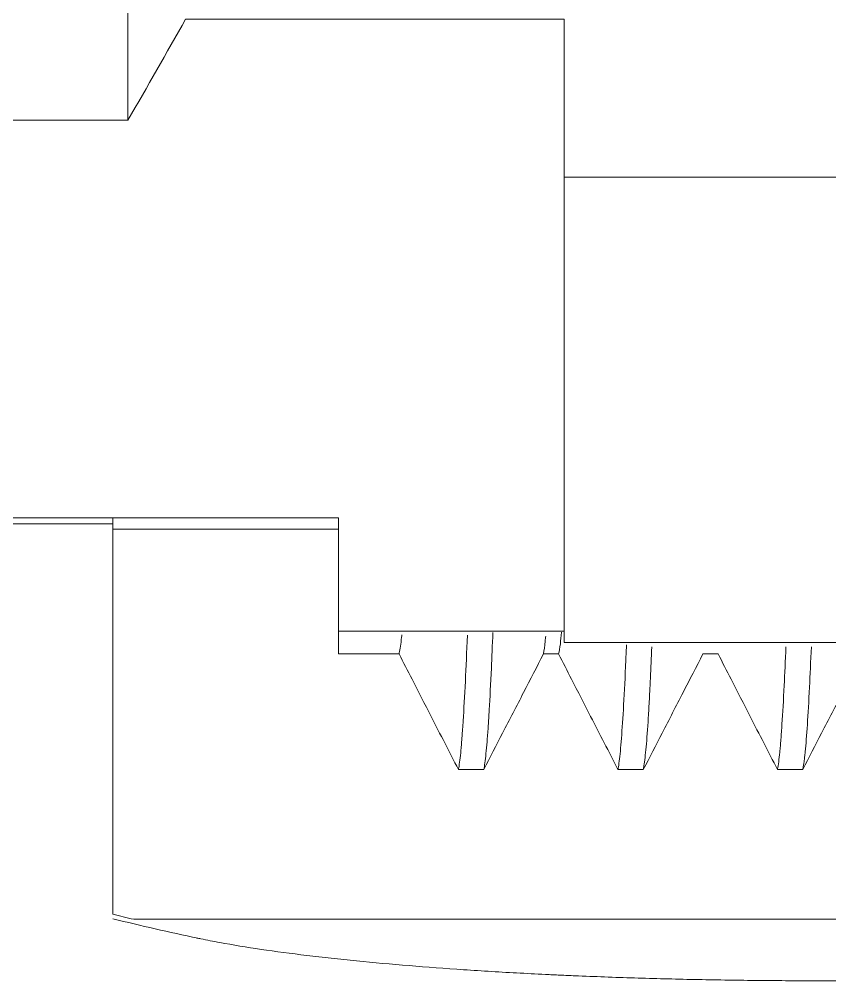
# Model space of a CAD drawing. Extents: x 10170 to 11010, y -16669 to -16075.
# Drawn here: x 10310.26 to 10317.45, y -16501.47 to -16492.95 of the extents above; entities that cross this region are included whole.
import ezdxf

# ---------------------------------------------------------------- set-up
doc = ezdxf.new("R2010")
doc.units = 0
doc.header["$MEASUREMENT"] = 0
doc.linetypes.add('HIDDEN2', pattern=[4.7625, 3.175, -1.5875])
doc.layers.add('1', color=4, linetype='HIDDEN2', lineweight=13)

msp = doc.modelspace()

# ---------------------------------------------------------------- linework, layer by layer
at = {"layer": '1', "color": 7, "linetype": 'Continuous', "lineweight": 18}
for p, q in [((10311.22447, -16493.8452), (10311.22447, -16479.00124)), ((10311.7355, -16492.94961), (10315.0905, -16492.94961)), ((10315.0905, -16492.94961), (10315.0905, -16498.37468)), ((10303.5905, -16493.8453), (10311.22447, -16493.8453)), ((10315.0905, -16498.47509), (10315.0905, -16494.35022)), ((10315.0905, -16494.35022), (10317.5905, -16494.35022)), ((10313.0905, -16497.37025), (10310.0905, -16497.37025)), ((10311.0905, -16497.37023), (10311.0905, -16497.47073)), ((10313.0905, -16498.37468), (10313.0905, -16497.37025)), ((10310.0905, -16497.42325), (10311.09053, -16497.42325)), ((10311.0905, -16500.88308), (10311.0905, -16497.47073)), ((10311.0905, -16497.47073), (10313.0905, -16497.47073)), ((10313.0905, -16497.47073), (10313.0905, -16498.57548)), ((10315.0905, -16498.37468), (10313.0905, -16498.37468)), ((10317.5905, -16498.47509), (10315.0905, -16498.47509)), ((10313.0905, -16498.57548), (10313.62741, -16498.57548)), ((10314.90727, -16498.57548), (10315.04141, -16498.57548)), ((10316.32127, -16498.57548), (10316.45541, -16498.57548)), ((10314.15311, -16499.59968), (10314.37841, -16499.59968)), ((10315.56711, -16499.59968), (10315.79241, -16499.59968)), ((10316.98111, -16499.59968), (10317.20641, -16499.59968)), ((10323.40533, -16500.92759), (10311.27567, -16500.92759))]:
    msp.add_line(p, q, dxfattribs=at)
msp.add_arc((10317.3405, -16475.25658), 26.41667, 256.314453, 257.989587, dxfattribs=at)
for points in [[(10311.22447, -16493.8453), (10311.395, -16493.54684), (10311.56537, -16493.24829), (10311.7355, -16492.94961)], [(10311.27567, -16500.92759), (10311.21388, -16500.91298), (10311.15216, -16500.89814), (10311.0905, -16500.88308)]]:
    msp.add_open_spline(points, degree=3, dxfattribs=at)
for points, knots in [([(10314.37854, -16499.59907), (10314.38173, -16499.58346), (10314.38493, -16499.56375), (10314.39444, -16499.49349), (10314.4008, -16499.43144), (10314.41042, -16499.3145), (10314.41364, -16499.27155), (10314.41767, -16499.21278), (10314.41848, -16499.20077), (10314.42009, -16499.17629), (10314.4225, -16499.13889), (10314.4249, -16499.09941), (10314.43286, -16498.96323), (10314.43914, -16498.83971), (10314.44995, -16498.60381), (10314.45445, -16498.49847), (10314.45899, -16498.3859)], [0, 0, 0, 0, 0.1212122, 0.1212122, 0.3579547, 0.3579547, 0.4763259, 0.4763259, 0.5059187, 0.5059187, 0.5355115, 0.5946971, 0.5946971, 0.8314395, 0.8314395, 1, 1, 1, 1]), ([(10315.06822, -16498.38269), (10315.06446, -16498.42113), (10315.06065, -16498.45501), (10315.05174, -16498.52248), (10315.04661, -16498.5529), (10315.04142, -16498.57544)], [0, 0, 0, 0, 0.4345242, 0.4345242, 1, 1, 1, 1]), ([(10313.65173, -16498.40738), (10313.65101, -16498.41437), (10313.65028, -16498.42119), (10313.64303, -16498.48726), (10313.63635, -16498.53316), (10313.62888, -16498.56891), (10313.62818, -16498.57213), (10313.62747, -16498.57521)], [0, 0, 0, 0, 0.0921059, 0.0921059, 0.9144716, 0.9144716, 1, 1, 1, 1]), ([(10314.23276, -16498.40911), (10314.22679, -16498.55812), (10314.22078, -16498.69397), (10314.20825, -16498.94902), (10314.20173, -16499.06612), (10314.19202, -16499.21857), (10314.18879, -16499.26551), (10314.18473, -16499.31927), (10314.18392, -16499.32978), (10314.18229, -16499.35029), (10314.18148, -16499.36031), (10314.17904, -16499.38953), (10314.17742, -16499.40795), (10314.16929, -16499.49477), (10314.16279, -16499.5474), (10314.15524, -16499.58915), (10314.15425, -16499.59428), (10314.15325, -16499.59903)], [0, 0, 0, 0, 0.2274512, 0.2274512, 0.4725494, 0.4725494, 0.5950986, 0.5950986, 0.6257359, 0.6257359, 0.6563732, 0.6563732, 0.7176477, 0.7176477, 0.962746, 0.962746, 1, 1, 1, 1]), ([(10314.90736, -16498.57497), (10314.90759, -16498.57374), (10314.91259, -16498.54637), (10314.91903, -16498.49725), (10314.92543, -16498.43298), (10314.92688, -16498.41776)], [0, 0, 0, 0, 0.0359272, 0.7844295, 1, 1, 1, 1]), ([(10315.64322, -16498.49573), (10315.64292, -16498.50293), (10315.64262, -16498.5101), (10315.64069, -16498.55602), (10315.63906, -16498.59393), (10315.63085, -16498.7788), (10315.62429, -16498.91009), (10315.61128, -16499.1405), (10315.60486, -16499.23963), (10315.59204, -16499.40602), (10315.58561, -16499.47329), (10315.57584, -16499.55), (10315.57256, -16499.57153), (10315.56859, -16499.59245), (10315.56793, -16499.59578), (10315.56727, -16499.59894)], [0, 0, 0, 0, 0.0118068, 0.0118068, 0.0759751, 0.0759751, 0.3326482, 0.3326482, 0.5893214, 0.5893214, 0.8459945, 0.8459945, 0.974331, 0.974331, 1, 1, 1, 1]), ([(10315.79247, -16499.59941), (10315.79442, -16499.58988), (10315.79638, -16499.57883), (10315.80461, -16499.52603), (10315.81726, -16499.41458), (10315.83005, -16499.24165), (10315.8396, -16499.08857), (10315.84278, -16499.03365), (10315.84755, -16498.94531), (10315.84914, -16498.91487), (10315.85152, -16498.86772), (10315.85312, -16498.83576), (10315.85879, -16498.71883), (10315.86365, -16498.61009), (10315.86773, -16498.51346)], [0, 0, 0, 0, 0.0789467, 0.0789467, 0.3319833, 0.5850198, 0.5850198, 0.7115381, 0.7115381, 0.7747972, 0.7747972, 0.8064268, 0.8380564, 1, 1, 1, 1]), ([(10317.05656, -16498.51155), (10317.05134, -16498.63609), (10317.0461, -16498.75054), (10317.03435, -16498.98424), (10317.02785, -16499.09817), (10317.01817, -16499.24576), (10317.01494, -16499.29108), (10317.01009, -16499.35312), (10317.00846, -16499.37282), (10317.00521, -16499.41021), (10317.00358, -16499.42792), (10316.99543, -16499.51107), (10316.9889, -16499.56063), (10316.98196, -16499.59558), (10316.9816, -16499.59738), (10316.98123, -16499.59913)], [0, 0, 0, 0, 0.2091098, 0.2091098, 0.4679091, 0.4679091, 0.5973087, 0.5973087, 0.6620085, 0.6620085, 0.7267083, 0.7267083, 0.9855076, 0.9855076, 1, 1, 1, 1]), ([(10317.20651, -16499.5992), (10317.20706, -16499.59651), (10317.20761, -16499.59369), (10317.21131, -16499.57401), (10317.21447, -16499.55329), (10317.21846, -16499.5223), (10317.21926, -16499.51585), (10317.22086, -16499.50246), (10317.22325, -16499.48164), (10317.22565, -16499.45865), (10317.23365, -16499.37723), (10317.24006, -16499.29682), (10317.25279, -16499.10612), (10317.25908, -16498.99583), (10317.27081, -16498.76245), (10317.27626, -16498.64314), (10317.28177, -16498.5125)], [0, 0, 0, 0, 0.0222684, 0.0222684, 0.1487865, 0.1487865, 0.180416, 0.180416, 0.2120456, 0.2753046, 0.2753046, 0.5283409, 0.5283409, 0.7813771, 0.7813771, 1, 1, 1, 1]), ([(10313.62741, -16498.57548), (10313.66567, -16498.6501), (10313.70394, -16498.7247), (10313.79866, -16498.90932), (10313.85511, -16499.01933), (10313.99207, -16499.28612), (10314.07258, -16499.44291), (10314.15311, -16499.59968)], [0, 0, 0, 0, 0.2185062, 0.2185062, 0.5407141, 0.5407141, 1, 1, 1, 1]), ([(10314.37841, -16499.59968), (10314.434, -16499.49206), (10314.48959, -16499.38443), (10314.60727, -16499.15656), (10314.66936, -16499.03632), (10314.79006, -16498.80254), (10314.84866, -16498.68901), (10314.90727, -16498.57548)], [0, 0, 0, 0, 0.3152639, 0.3152639, 0.6674816, 0.6674816, 1, 1, 1, 1]), ([(10315.04141, -16498.57548), (10315.07967, -16498.6501), (10315.11794, -16498.7247), (10315.21266, -16498.90932), (10315.26911, -16499.01933), (10315.40607, -16499.28612), (10315.48658, -16499.44291), (10315.56711, -16499.59968)], [0, 0, 0, 0, 0.2185062, 0.2185062, 0.5407141, 0.5407141, 1, 1, 1, 1]), ([(10315.79241, -16499.59968), (10315.848, -16499.49206), (10315.90359, -16499.38443), (10316.02127, -16499.15656), (10316.08336, -16499.03632), (10316.20406, -16498.80254), (10316.26266, -16498.68901), (10316.32127, -16498.57548)], [0, 0, 0, 0, 0.3152639, 0.3152639, 0.6674816, 0.6674816, 1, 1, 1, 1]), ([(10316.45541, -16498.57548), (10316.49367, -16498.6501), (10316.53194, -16498.7247), (10316.62666, -16498.90932), (10316.68311, -16499.01933), (10316.82007, -16499.28612), (10316.90058, -16499.44291), (10316.98111, -16499.59968)], [0, 0, 0, 0, 0.2185062, 0.2185062, 0.5407141, 0.5407141, 1, 1, 1, 1]), ([(10317.20641, -16499.59968), (10317.262, -16499.49206), (10317.31759, -16499.38443), (10317.43527, -16499.15656), (10317.49736, -16499.03632), (10317.61806, -16498.80254), (10317.67666, -16498.68901), (10317.73527, -16498.57548)], [0, 0, 0, 0, 0.3152639, 0.3152639, 0.6674816, 0.6674816, 1, 1, 1, 1]), ([(10311.83582, -16501.09335), (10311.84734, -16501.09581), (10311.85898, -16501.09825), (10311.8977, -16501.10627), (10311.9252, -16501.11179), (10311.98107, -16501.12268), (10312.00947, -16501.12805), (10312.15369, -16501.15454), (10312.27621, -16501.17459), (10312.53401, -16501.21269), (10312.66931, -16501.23072), (10312.88119, -16501.25634), (10312.95331, -16501.26465), (10313.06368, -16501.27676), (10313.10086, -16501.28075), (10313.17581, -16501.28858), (10313.21351, -16501.29243), (10313.40306, -16501.31131), (10313.5581, -16501.32531), (10313.8744, -16501.35127), (10314.03565, -16501.36324), (10314.36397, -16501.38528), (10314.53104, -16501.39534), (10314.78586, -16501.40907), (10314.91432, -16501.41559), (10315.04435, -16501.4216), (10315.13139, -16501.42549), (10315.17511, -16501.42738), (10315.39389, -16501.43651), (10315.56981, -16501.44284), (10315.92332, -16501.45364), (10316.27852, -16501.46258), (10316.637, -16501.46789), (10316.90709, -16501.47052), (10317.04245, -16501.4715), (10317.2009, -16501.47204), (10317.26892, -16501.47215), (10317.3143, -16501.47219), (10317.33702, -16501.4722), (10317.54065, -16501.47212), (10317.90075, -16501.47018), (10318.4353, -16501.4619), (10318.78791, -16501.45281), (10319.1386, -16501.4419), (10319.31298, -16501.43552), (10319.57305, -16501.42452), (10319.65949, -16501.42061), (10319.78875, -16501.41438), (10319.83182, -16501.41224), (10319.91759, -16501.40784), (10320.13097, -16501.39656), (10320.33921, -16501.38388), (10320.66567, -16501.36177), (10320.82554, -16501.3498), (10321.13824, -16501.32395), (10321.29107, -16501.31007), (10321.58913, -16501.28024), (10321.73437, -16501.2643), (10321.91063, -16501.24293), (10321.94561, -16501.23858), (10322.01504, -16501.22974), (10322.04952, -16501.22524), (10322.15179, -16501.21155), (10322.21821, -16501.2022), (10322.41208, -16501.17345), (10322.53414, -16501.15336), (10322.70904, -16501.12111), (10322.76745, -16501.10966), (10322.82356, -16501.09792)], [0, 0, 0, 0, 0.0047107, 0.0047107, 0.0155149, 0.0155149, 0.0263192, 0.0263192, 0.0695363, 0.0695363, 0.1127534, 0.1127534, 0.1343619, 0.1343619, 0.1451662, 0.1451662, 0.1559704, 0.1559704, 0.1991875, 0.1991875, 0.2424046, 0.2424046, 0.2856217, 0.2856217, 0.3072302, 0.3180345, 0.3180345, 0.3288388, 0.3288388, 0.3720558, 0.3720558, 0.4152729, 0.45849, 0.45849, 0.4800985, 0.4909028, 0.4963049, 0.4963049, 0.5017071, 0.5017071, 0.5449241, 0.5881412, 0.6313583, 0.6313583, 0.6745754, 0.6745754, 0.6961839, 0.6961839, 0.7069882, 0.7069882, 0.7177925, 0.7610095, 0.7610095, 0.8042266, 0.8042266, 0.8474437, 0.8474437, 0.8906608, 0.8906608, 0.901465, 0.901465, 0.9122693, 0.9122693, 0.9338778, 0.9338778, 0.9770949, 0.9770949, 1, 1, 1, 1])]:
    msp.add_open_spline(points, degree=3, knots=knots, dxfattribs=at)

doc.saveas('drawing.dxf')
